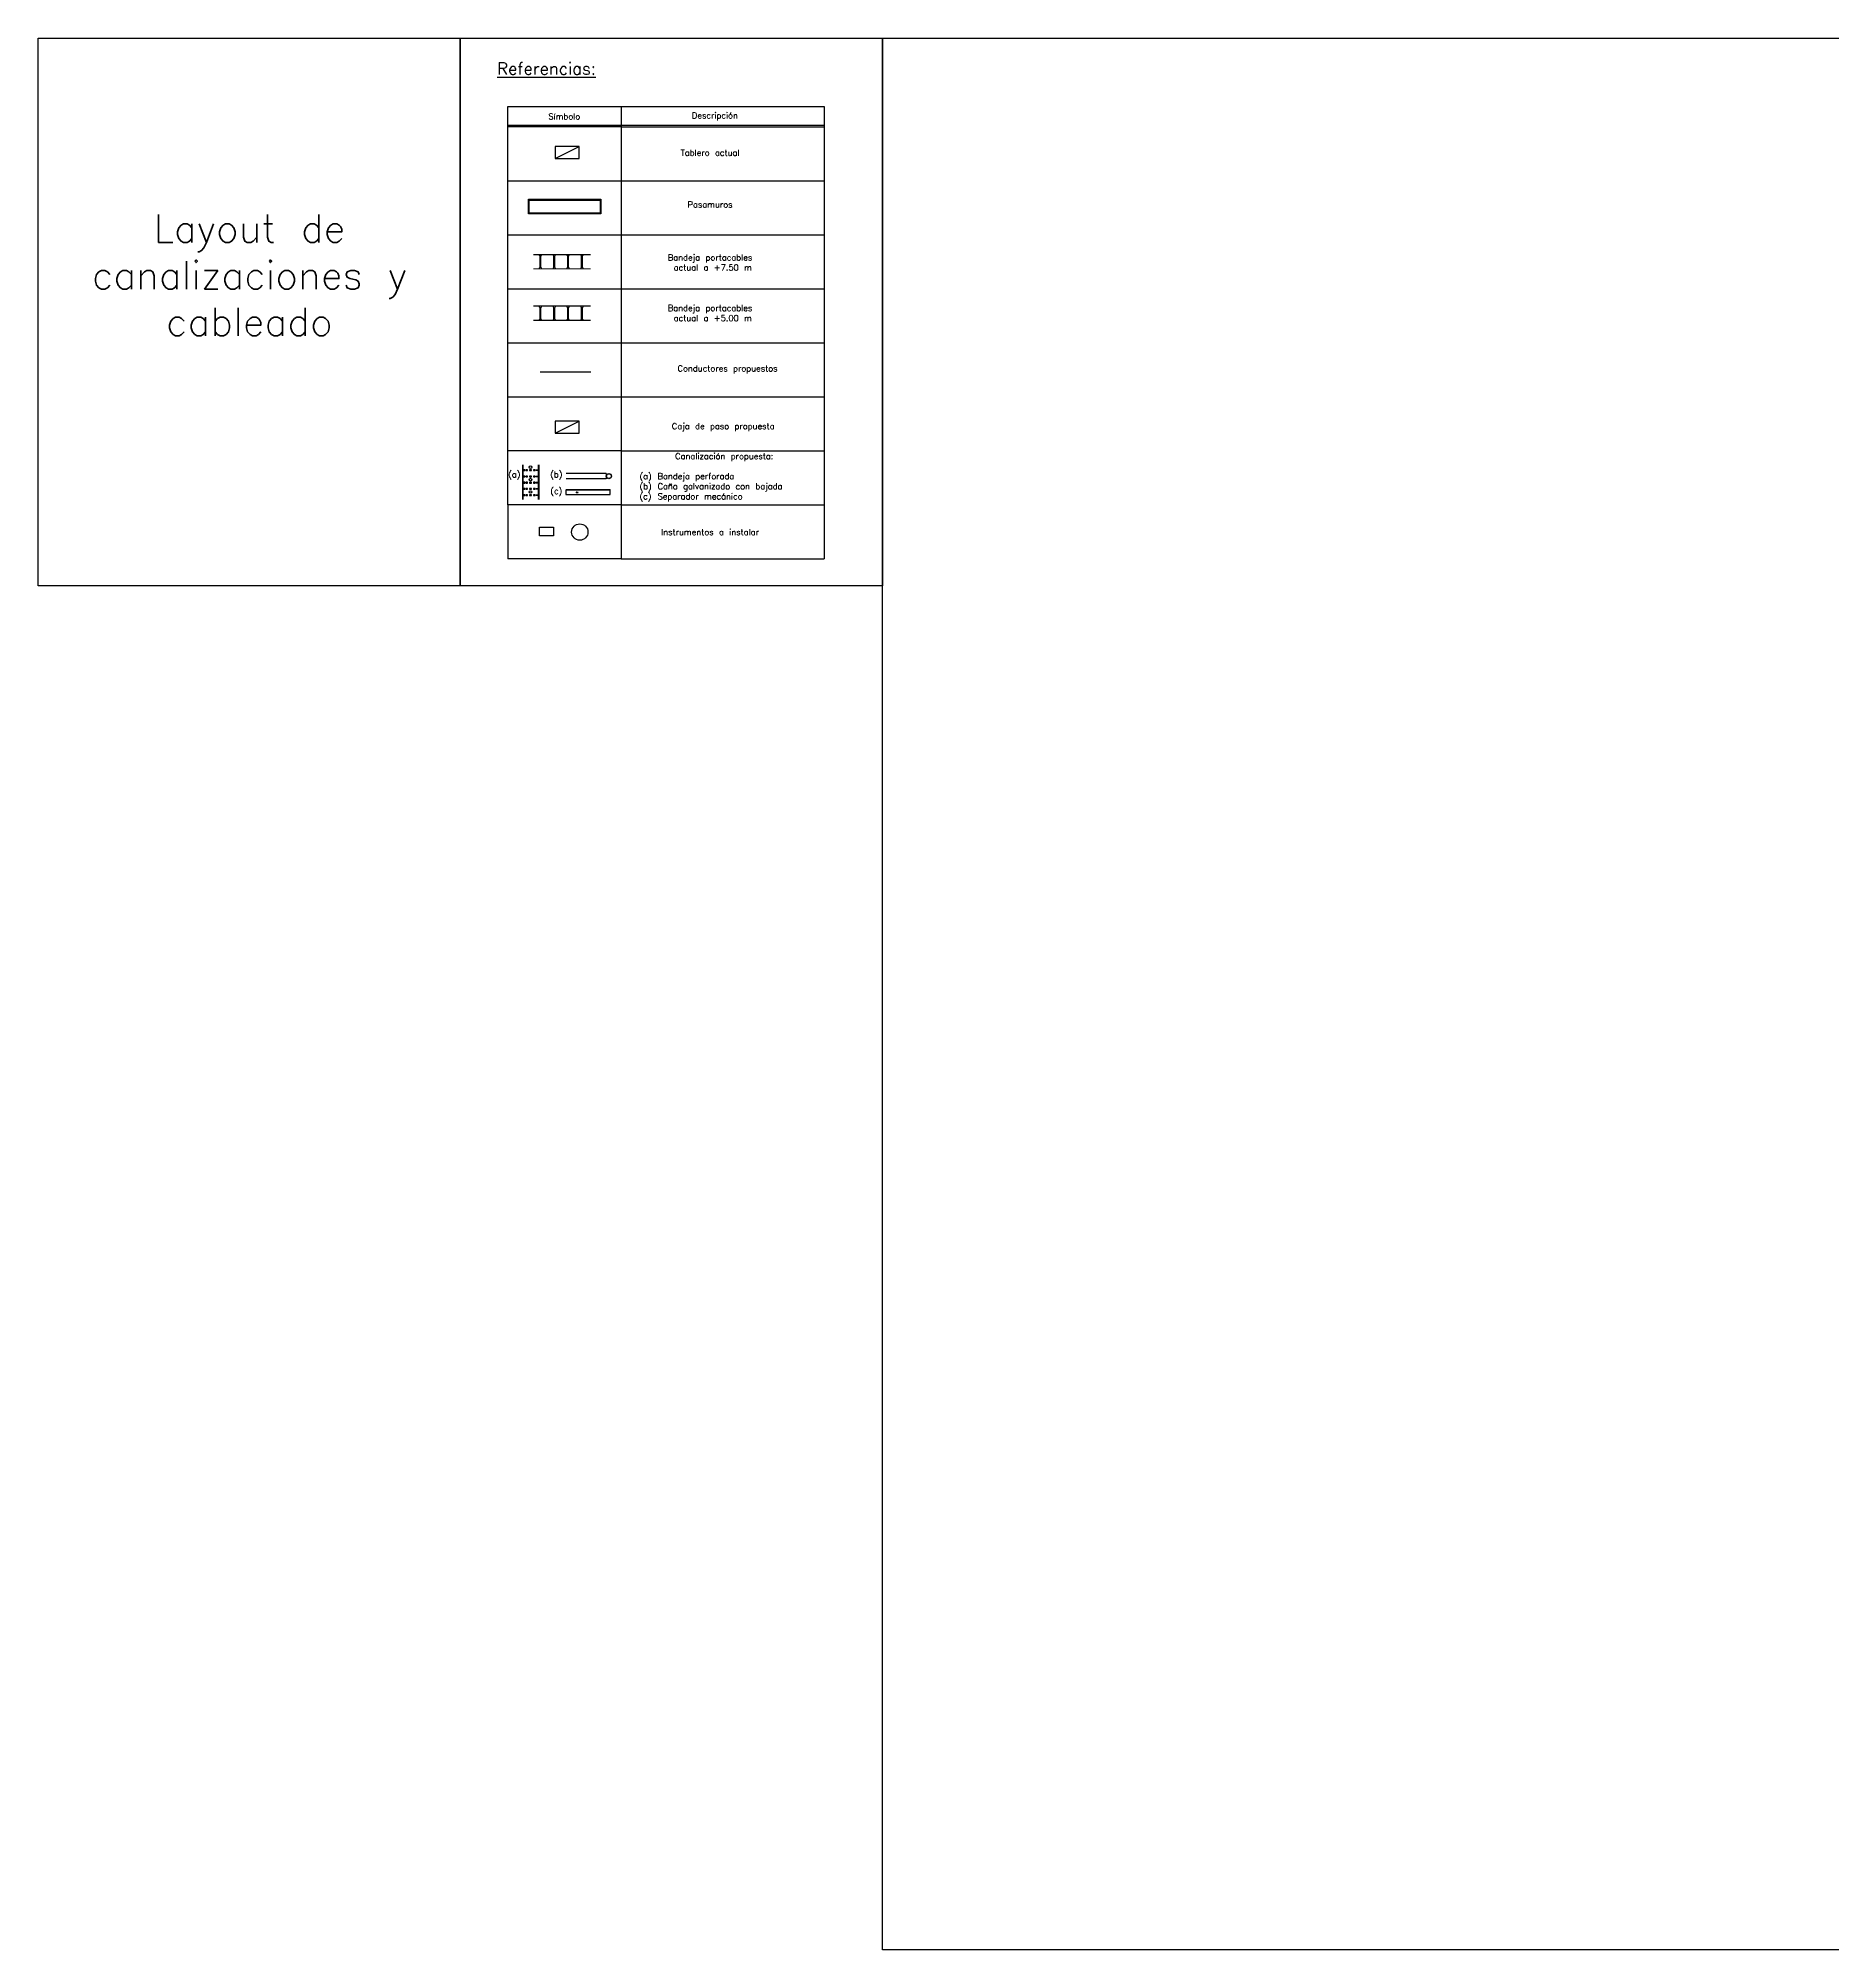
# Model space of a CAD drawing. Header units: inches. Extents: x 0 to 1653726, y 64327 to 706615.
# Drawn here: x 1652238 to 1652982, y 705823 to 706615 of the extents above; entities that cross this region are included whole.
import ezdxf

# ---------------------------------------------------------------- set-up
doc = ezdxf.new("R2010")
doc.units = ezdxf.units.IN
doc.header["$MEASUREMENT"] = 0
doc.linetypes.add('1 PULG', pattern=[10, 10, 0])
doc.layers.add('Bandeja + 5.00 m', color=100, linetype='Continuous', lineweight=0)
doc.layers.add('Bandeja +7.50 m', color=5, linetype='Continuous', lineweight=0)
for name, color, linetype in [('Canalización nueva', 6, 'Continuous'), ('Conductor nuevo', 1, '1 PULG'), ('Instrumento nuevo', 1, 'Continuous'), ('Pasamuros', 4, 'Continuous'), ('Tablero actual', 4, 'Continuous'), ('Tablero nuevo', 6, 'Continuous')]:
    doc.layers.add(name, color=color, linetype=linetype)
doc.styles.add('FB', font='txt.shx')

msp = doc.modelspace()

# ---------------------------------------------------------------- linework, layer by layer
for p, q in [((1652432.84, 706578.46), (1652432.84, 706586.96)), ((1652432.84, 706586.96), (1652564.04, 706586.96)), ((1652479.83, 706586.96), (1652479.83, 706444.19)), ((1652479.83, 706586.96), (1652479.83, 706556.08)), ((1652564.04, 706586.96), (1652564.04, 706421.81)), ((1652432.84, 706578.46), (1652432.84, 706579.21)), ((1652432.84, 706579.21), (1652564.04, 706579.21)), ((1652432.84, 706421.81), (1652432.84, 706578.46)), ((1652479.83, 706578.46), (1652432.84, 706578.46)), ((1652479.83, 706578.46), (1652479.83, 706556.08)), ((1652479.83, 706578.46), (1652564.04, 706578.46)), ((1652432.84, 706556.08), (1652564.04, 706556.08)), ((1652479.83, 706556.08), (1652479.83, 706533.7)), ((1652432.84, 706533.7), (1652564.04, 706533.7)), ((1652479.83, 706533.7), (1652479.83, 706511.32)), ((1652432.84, 706511.32), (1652564.04, 706511.32)), ((1652479.83, 706511.32), (1652479.83, 706488.95)), ((1652432.84, 706488.95), (1652564.04, 706488.95)), ((1652479.83, 706488.95), (1652479.83, 706466.57)), ((1652432.84, 706466.57), (1652564.04, 706466.57)), ((1652479.83, 706466.57), (1652479.83, 706444.19)), ((1652479.83, 706444.19), (1652432.84, 706444.19)), ((1652479.83, 706444.19), (1652564.04, 706444.19)), ((1652479.83, 706444.19), (1652479.83, 706421.81)), ((1652479.83, 706421.81), (1652432.84, 706421.81)), ((1652432.84, 706421.81), (1652432.84, 706399.43)), ((1652479.83, 706421.81), (1652564.04, 706421.81)), ((1652479.83, 706421.81), (1652479.83, 706399.43)), ((1652564.04, 706421.81), (1652564.04, 706399.43)), ((1652479.83, 706399.43), (1652432.84, 706399.43)), ((1652479.83, 706399.43), (1652564.04, 706399.43))]:
    msp.add_line(p, q)
for points in [[(1652238.2, 706615.22), (1652413.2, 706615.22), (1652413.2, 706388.22), (1652238.2, 706388.22)], [(1652413.2, 706615.22), (1652588.2, 706615.22), (1652588.2, 706388.22), (1652413.2, 706388.22)], [(1653366.66, 706615.22), (1653726.28, 706615.22), (1653726.28, 705872.71), (1653551.28, 705872.71), (1653551.28, 705822.71), (1652588.2, 705822.71), (1652588.2, 706615.22)]]:
    msp.add_lwpolyline(points, close=True)
at = {"layer": 'Bandeja + 5.00 m'}
for p, q in [((1652443.51, 706504.21), (1652461.45, 706504.21)), ((1652443.51, 706504.2), (1652461.45, 706504.2)), ((1652443.51, 706504.09), (1652461.45, 706504.09)), ((1652445.9, 706504.09), (1652445.9, 706503.97)), ((1652446.06, 706503.79), (1652445.93, 706503.94)), ((1652446.04, 706503.76), (1652445.93, 706503.88)), ((1652446.7, 706503.79), (1652446.83, 706503.94)), ((1652446.73, 706503.76), (1652446.83, 706503.88)), ((1652446.86, 706504.09), (1652446.86, 706503.97)), ((1652446.86, 706504.09), (1652451.65, 706504.09)), ((1652446.86, 706504.09), (1652451.65, 706504.09)), ((1652449.25, 706504.21), (1652467.19, 706504.21)), ((1652449.25, 706504.2), (1652467.19, 706504.2)), ((1652449.25, 706504.09), (1652467.19, 706504.09)), ((1652451.65, 706504.09), (1652451.65, 706503.97)), ((1652451.65, 706504.09), (1652451.65, 706503.97)), ((1652451.81, 706503.79), (1652451.68, 706503.94)), ((1652451.81, 706503.79), (1652451.68, 706503.94)), ((1652451.78, 706503.76), (1652451.68, 706503.88)), ((1652451.78, 706503.76), (1652451.68, 706503.88)), ((1652452.44, 706503.79), (1652452.57, 706503.94)), ((1652452.44, 706503.79), (1652452.57, 706503.94)), ((1652452.47, 706503.76), (1652452.57, 706503.88)), ((1652452.47, 706503.76), (1652452.57, 706503.88)), ((1652452.61, 706504.09), (1652452.61, 706503.97)), ((1652452.61, 706504.09), (1652452.61, 706503.97)), ((1652452.61, 706504.09), (1652457.4, 706504.09)), ((1652457.4, 706504.09), (1652457.4, 706503.97)), ((1652457.4, 706504.09), (1652457.4, 706503.97)), ((1652457.56, 706503.79), (1652457.43, 706503.94)), ((1652457.56, 706503.79), (1652457.43, 706503.94)), ((1652457.53, 706503.76), (1652457.43, 706503.88)), ((1652457.53, 706503.76), (1652457.43, 706503.88)), ((1652458.19, 706503.79), (1652458.32, 706503.94)), ((1652458.19, 706503.79), (1652458.32, 706503.94)), ((1652458.22, 706503.76), (1652458.32, 706503.88)), ((1652458.22, 706503.76), (1652458.32, 706503.88)), ((1652458.35, 706504.09), (1652458.35, 706503.97)), ((1652458.35, 706504.09), (1652458.35, 706503.97)), ((1652463.14, 706504.09), (1652463.14, 706503.97)), ((1652463.31, 706503.79), (1652463.18, 706503.94)), ((1652463.28, 706503.76), (1652463.18, 706503.88)), ((1652463.94, 706503.79), (1652464.07, 706503.94)), ((1652463.97, 706503.76), (1652464.07, 706503.88)), ((1652464.1, 706504.09), (1652464.1, 706503.97)), ((1652443.51, 706498.34), (1652461.45, 706498.34)), ((1652443.51, 706498.22), (1652461.45, 706498.22)), ((1652443.51, 706498.21), (1652461.45, 706498.21)), ((1652445.9, 706498.34), (1652445.9, 706498.45)), ((1652446.04, 706498.66), (1652445.93, 706498.55)), ((1652446.06, 706498.64), (1652445.93, 706498.49)), ((1652446.13, 706503.48), (1652446.13, 706498.95)), ((1652446.17, 706503.48), (1652446.17, 706498.95)), ((1652446.59, 706503.48), (1652446.59, 706498.95)), ((1652446.63, 706503.48), (1652446.63, 706498.95)), ((1652446.7, 706498.64), (1652446.83, 706498.49)), ((1652446.73, 706498.66), (1652446.83, 706498.55)), ((1652446.86, 706498.34), (1652446.86, 706498.45)), ((1652449.25, 706498.34), (1652467.19, 706498.34)), ((1652449.25, 706498.22), (1652467.19, 706498.22)), ((1652449.25, 706498.21), (1652467.19, 706498.21)), ((1652451.65, 706498.34), (1652451.65, 706498.45)), ((1652451.65, 706498.34), (1652451.65, 706498.45)), ((1652451.78, 706498.66), (1652451.68, 706498.55)), ((1652451.78, 706498.66), (1652451.68, 706498.55)), ((1652451.81, 706498.64), (1652451.68, 706498.49)), ((1652451.81, 706498.64), (1652451.68, 706498.49)), ((1652451.88, 706503.48), (1652451.88, 706498.95)), ((1652451.88, 706503.48), (1652451.88, 706498.95)), ((1652451.92, 706503.48), (1652451.92, 706498.95)), ((1652451.92, 706503.48), (1652451.92, 706498.95)), ((1652452.34, 706503.48), (1652452.34, 706498.95)), ((1652452.34, 706503.48), (1652452.34, 706498.95)), ((1652452.38, 706503.48), (1652452.38, 706498.95)), ((1652452.38, 706503.48), (1652452.38, 706498.95)), ((1652452.44, 706498.64), (1652452.57, 706498.49)), ((1652452.44, 706498.64), (1652452.57, 706498.49)), ((1652452.47, 706498.66), (1652452.57, 706498.55)), ((1652452.47, 706498.66), (1652452.57, 706498.55)), ((1652452.61, 706498.34), (1652452.61, 706498.45)), ((1652452.61, 706498.34), (1652452.61, 706498.45)), ((1652457.4, 706498.34), (1652457.4, 706498.45)), ((1652457.4, 706498.34), (1652457.4, 706498.45)), ((1652457.53, 706498.66), (1652457.43, 706498.55)), ((1652457.53, 706498.66), (1652457.43, 706498.55)), ((1652457.56, 706498.64), (1652457.43, 706498.49)), ((1652457.56, 706498.64), (1652457.43, 706498.49)), ((1652457.63, 706503.48), (1652457.63, 706498.95)), ((1652457.63, 706503.48), (1652457.63, 706498.95)), ((1652457.66, 706503.48), (1652457.66, 706498.95)), ((1652457.66, 706503.48), (1652457.66, 706498.95)), ((1652458.09, 706503.48), (1652458.09, 706498.95)), ((1652458.09, 706503.48), (1652458.09, 706498.95)), ((1652458.12, 706503.48), (1652458.12, 706498.95)), ((1652458.12, 706503.48), (1652458.12, 706498.95)), ((1652458.19, 706498.64), (1652458.32, 706498.49)), ((1652458.19, 706498.64), (1652458.32, 706498.49)), ((1652458.22, 706498.66), (1652458.32, 706498.55)), ((1652458.22, 706498.66), (1652458.32, 706498.55)), ((1652458.35, 706498.34), (1652458.35, 706498.45)), ((1652458.35, 706498.34), (1652458.35, 706498.45)), ((1652463.14, 706498.34), (1652463.14, 706498.45)), ((1652463.28, 706498.66), (1652463.18, 706498.55)), ((1652463.31, 706498.64), (1652463.18, 706498.49)), ((1652463.37, 706503.48), (1652463.37, 706498.95)), ((1652463.41, 706503.48), (1652463.41, 706498.95)), ((1652463.83, 706503.48), (1652463.83, 706498.95)), ((1652463.87, 706503.48), (1652463.87, 706498.95)), ((1652463.94, 706498.64), (1652464.07, 706498.49)), ((1652463.97, 706498.66), (1652464.07, 706498.55)), ((1652464.1, 706498.34), (1652464.1, 706498.45))]:
    msp.add_line(p, q, dxfattribs=at)
for centre, radius, start, end in [((1652446.1, 706504.05), 0.201, 190.65081, 214.72439), ((1652446.13, 706504), 0.229, 185.06805, 211.45573), ((1652445.63, 706503.47), 0.507, 1.03697, 35.83292), ((1652445.63, 706503.47), 0.545, 1.03808, 35.83302), ((1652447.14, 706503.47), 0.545, 144.16698, 178.96192), ((1652447.14, 706503.47), 0.507, 144.16708, 178.96303), ((1652446.66, 706504.05), 0.201, 325.27561, 349.34919), ((1652446.63, 706504), 0.229, 328.54427, 354.93195), ((1652451.85, 706504.05), 0.201, 190.65081, 214.72439), ((1652451.85, 706504.05), 0.201, 190.65081, 214.72439), ((1652451.88, 706504), 0.229, 185.06805, 211.45573), ((1652451.88, 706504), 0.229, 185.06805, 211.45573), ((1652451.37, 706503.47), 0.507, 1.03697, 35.83292), ((1652451.37, 706503.47), 0.507, 1.03697, 35.83292), ((1652451.37, 706503.47), 0.545, 1.03808, 35.83302), ((1652451.37, 706503.47), 0.545, 1.03808, 35.83302), ((1652452.88, 706503.47), 0.545, 144.16698, 178.96192), ((1652452.88, 706503.47), 0.545, 144.16698, 178.96192), ((1652452.88, 706503.47), 0.507, 144.16708, 178.96303), ((1652452.88, 706503.47), 0.507, 144.16708, 178.96303), ((1652452.41, 706504.05), 0.201, 325.27561, 349.34919), ((1652452.41, 706504.05), 0.201, 325.27561, 349.34919), ((1652452.38, 706504), 0.229, 328.54427, 354.93195), ((1652452.38, 706504), 0.229, 328.54427, 354.93195), ((1652457.59, 706504.05), 0.201, 190.65081, 214.72439), ((1652457.59, 706504.05), 0.201, 190.65081, 214.72439), ((1652457.62, 706504), 0.229, 185.06805, 211.45573), ((1652457.62, 706504), 0.229, 185.06805, 211.45573), ((1652457.12, 706503.47), 0.507, 1.03697, 35.83292), ((1652457.12, 706503.47), 0.507, 1.03697, 35.83292), ((1652457.12, 706503.47), 0.545, 1.03808, 35.83302), ((1652457.12, 706503.47), 0.545, 1.03808, 35.83302), ((1652458.63, 706503.47), 0.545, 144.16698, 178.96192), ((1652458.63, 706503.47), 0.545, 144.16698, 178.96192), ((1652458.63, 706503.47), 0.507, 144.16708, 178.96303), ((1652458.63, 706503.47), 0.507, 144.16708, 178.96303), ((1652458.16, 706504.05), 0.201, 325.27561, 349.34919), ((1652458.16, 706504.05), 0.201, 325.27561, 349.34919), ((1652458.13, 706504), 0.229, 328.54427, 354.93195), ((1652458.13, 706504), 0.229, 328.54427, 354.93195), ((1652463.34, 706504.05), 0.201, 190.65081, 214.72439), ((1652463.37, 706504), 0.229, 185.06805, 211.45573), ((1652462.87, 706503.47), 0.507, 1.03697, 35.83292), ((1652462.87, 706503.47), 0.545, 1.03808, 35.83302), ((1652464.38, 706503.47), 0.545, 144.16698, 178.96192), ((1652464.38, 706503.47), 0.507, 144.16708, 178.96303), ((1652463.9, 706504.05), 0.201, 325.27561, 349.34919), ((1652463.87, 706504), 0.229, 328.54427, 354.93195), ((1652446.13, 706498.43), 0.229, 148.54427, 174.93195), ((1652446.1, 706498.37), 0.201, 145.27561, 169.34919), ((1652445.63, 706498.96), 0.507, 324.16708, 358.96303), ((1652445.63, 706498.96), 0.545, 324.16708, 358.96303), ((1652447.14, 706498.96), 0.545, 181.03697, 215.83292), ((1652447.14, 706498.96), 0.507, 181.03697, 215.83292), ((1652446.63, 706498.43), 0.229, 5.06805, 31.45573), ((1652446.66, 706498.37), 0.201, 10.65081, 34.72439), ((1652451.88, 706498.43), 0.229, 148.54427, 174.93195), ((1652451.88, 706498.43), 0.229, 148.54427, 174.93195), ((1652451.85, 706498.37), 0.201, 145.27561, 169.34919), ((1652451.85, 706498.37), 0.201, 145.27561, 169.34919), ((1652451.37, 706498.96), 0.507, 324.16708, 358.96303), ((1652451.37, 706498.96), 0.507, 324.16708, 358.96303), ((1652451.37, 706498.96), 0.545, 324.16708, 358.96303), ((1652451.37, 706498.96), 0.545, 324.16708, 358.96303), ((1652452.88, 706498.96), 0.545, 181.03697, 215.83292), ((1652452.88, 706498.96), 0.545, 181.03697, 215.83292), ((1652452.88, 706498.96), 0.507, 181.03697, 215.83292), ((1652452.88, 706498.96), 0.507, 181.03697, 215.83292), ((1652452.38, 706498.43), 0.229, 5.06805, 31.45573), ((1652452.38, 706498.43), 0.229, 5.06805, 31.45573), ((1652452.41, 706498.37), 0.201, 10.65081, 34.72439), ((1652452.41, 706498.37), 0.201, 10.65081, 34.72439), ((1652457.62, 706498.43), 0.229, 148.54427, 174.93195), ((1652457.62, 706498.43), 0.229, 148.54427, 174.93195), ((1652457.59, 706498.37), 0.201, 145.27561, 169.34919), ((1652457.59, 706498.37), 0.201, 145.27561, 169.34919), ((1652457.12, 706498.96), 0.507, 324.16708, 358.96303), ((1652457.12, 706498.96), 0.507, 324.16708, 358.96303), ((1652457.12, 706498.96), 0.545, 324.16708, 358.96303), ((1652457.12, 706498.96), 0.545, 324.16708, 358.96303), ((1652458.63, 706498.96), 0.545, 181.03697, 215.83292), ((1652458.63, 706498.96), 0.545, 181.03697, 215.83292), ((1652458.63, 706498.96), 0.507, 181.03697, 215.83292), ((1652458.63, 706498.96), 0.507, 181.03697, 215.83292), ((1652458.13, 706498.43), 0.229, 5.06805, 31.45573), ((1652458.13, 706498.43), 0.229, 5.06805, 31.45573), ((1652458.16, 706498.37), 0.201, 10.65081, 34.72439), ((1652458.16, 706498.37), 0.201, 10.65081, 34.72439), ((1652463.37, 706498.43), 0.229, 148.54427, 174.93195), ((1652463.34, 706498.37), 0.201, 145.27561, 169.34919), ((1652462.87, 706498.96), 0.507, 324.16708, 358.96303), ((1652462.87, 706498.96), 0.545, 324.16708, 358.96303), ((1652464.38, 706498.96), 0.545, 181.03697, 215.83292), ((1652464.38, 706498.96), 0.507, 181.03697, 215.83292), ((1652463.87, 706498.43), 0.229, 5.06805, 31.45573), ((1652463.9, 706498.37), 0.201, 10.65081, 34.72439)]:
    msp.add_arc(centre, radius, start, end, dxfattribs=at)
at = {"layer": 'Bandeja +7.50 m'}
for p, q in [((1652443.51, 706525.55), (1652461.45, 706525.55)), ((1652443.51, 706525.54), (1652461.45, 706525.54)), ((1652443.51, 706525.42), (1652461.45, 706525.42)), ((1652443.51, 706519.68), (1652461.45, 706519.68)), ((1652443.51, 706519.56), (1652461.45, 706519.56)), ((1652443.51, 706519.55), (1652461.45, 706519.55)), ((1652445.9, 706525.42), (1652445.9, 706525.31)), ((1652445.9, 706519.68), (1652445.9, 706519.79)), ((1652446.06, 706525.13), (1652445.93, 706525.27)), ((1652446.04, 706525.1), (1652445.93, 706525.22)), ((1652446.04, 706520), (1652445.93, 706519.88)), ((1652446.06, 706519.97), (1652445.93, 706519.83)), ((1652446.13, 706524.81), (1652446.13, 706520.29)), ((1652446.17, 706524.81), (1652446.17, 706520.29)), ((1652446.59, 706524.81), (1652446.59, 706520.29)), ((1652446.63, 706524.81), (1652446.63, 706520.29)), ((1652446.7, 706525.13), (1652446.83, 706525.27)), ((1652446.7, 706519.97), (1652446.83, 706519.83)), ((1652446.73, 706525.1), (1652446.83, 706525.22)), ((1652446.73, 706520), (1652446.83, 706519.88)), ((1652446.86, 706525.42), (1652446.86, 706525.31)), ((1652446.86, 706525.42), (1652451.65, 706525.42)), ((1652446.86, 706525.42), (1652451.65, 706525.42)), ((1652446.86, 706519.68), (1652446.86, 706519.79)), ((1652449.25, 706525.55), (1652467.19, 706525.55)), ((1652449.25, 706525.54), (1652467.19, 706525.54)), ((1652449.25, 706525.42), (1652467.19, 706525.42)), ((1652449.25, 706519.68), (1652467.19, 706519.68)), ((1652449.25, 706519.56), (1652467.19, 706519.56)), ((1652449.25, 706519.55), (1652467.19, 706519.55)), ((1652451.65, 706525.42), (1652451.65, 706525.31)), ((1652451.65, 706525.42), (1652451.65, 706525.31)), ((1652451.65, 706519.68), (1652451.65, 706519.79)), ((1652451.65, 706519.68), (1652451.65, 706519.79)), ((1652451.81, 706525.13), (1652451.68, 706525.27)), ((1652451.81, 706525.13), (1652451.68, 706525.27)), ((1652451.78, 706525.1), (1652451.68, 706525.22)), ((1652451.78, 706525.1), (1652451.68, 706525.22)), ((1652451.78, 706520), (1652451.68, 706519.88)), ((1652451.78, 706520), (1652451.68, 706519.88)), ((1652451.81, 706519.97), (1652451.68, 706519.83)), ((1652451.81, 706519.97), (1652451.68, 706519.83)), ((1652451.88, 706524.81), (1652451.88, 706520.29)), ((1652451.88, 706524.81), (1652451.88, 706520.29)), ((1652451.92, 706524.81), (1652451.92, 706520.29)), ((1652451.92, 706524.81), (1652451.92, 706520.29)), ((1652452.34, 706524.81), (1652452.34, 706520.29)), ((1652452.34, 706524.81), (1652452.34, 706520.29)), ((1652452.38, 706524.81), (1652452.38, 706520.29)), ((1652452.38, 706524.81), (1652452.38, 706520.29)), ((1652452.44, 706525.13), (1652452.57, 706525.27)), ((1652452.44, 706525.13), (1652452.57, 706525.27)), ((1652452.44, 706519.97), (1652452.57, 706519.83)), ((1652452.44, 706519.97), (1652452.57, 706519.83)), ((1652452.47, 706525.1), (1652452.57, 706525.22)), ((1652452.47, 706525.1), (1652452.57, 706525.22)), ((1652452.47, 706520), (1652452.57, 706519.88)), ((1652452.47, 706520), (1652452.57, 706519.88)), ((1652452.61, 706525.42), (1652452.61, 706525.31)), ((1652452.61, 706525.42), (1652452.61, 706525.31)), ((1652452.61, 706525.42), (1652457.4, 706525.42)), ((1652452.61, 706519.68), (1652452.61, 706519.79)), ((1652452.61, 706519.68), (1652452.61, 706519.79)), ((1652457.4, 706525.42), (1652457.4, 706525.31)), ((1652457.4, 706525.42), (1652457.4, 706525.31)), ((1652457.4, 706519.68), (1652457.4, 706519.79)), ((1652457.4, 706519.68), (1652457.4, 706519.79)), ((1652457.56, 706525.13), (1652457.43, 706525.27)), ((1652457.56, 706525.13), (1652457.43, 706525.27)), ((1652457.53, 706525.1), (1652457.43, 706525.22)), ((1652457.53, 706525.1), (1652457.43, 706525.22)), ((1652457.53, 706520), (1652457.43, 706519.88)), ((1652457.53, 706520), (1652457.43, 706519.88)), ((1652457.56, 706519.97), (1652457.43, 706519.83)), ((1652457.56, 706519.97), (1652457.43, 706519.83)), ((1652457.63, 706524.81), (1652457.63, 706520.29)), ((1652457.63, 706524.81), (1652457.63, 706520.29)), ((1652457.66, 706524.81), (1652457.66, 706520.29)), ((1652457.66, 706524.81), (1652457.66, 706520.29)), ((1652458.09, 706524.81), (1652458.09, 706520.29)), ((1652458.09, 706524.81), (1652458.09, 706520.29)), ((1652458.12, 706524.81), (1652458.12, 706520.29)), ((1652458.12, 706524.81), (1652458.12, 706520.29)), ((1652458.19, 706525.13), (1652458.32, 706525.27)), ((1652458.19, 706525.13), (1652458.32, 706525.27)), ((1652458.19, 706519.97), (1652458.32, 706519.83)), ((1652458.19, 706519.97), (1652458.32, 706519.83)), ((1652458.22, 706525.1), (1652458.32, 706525.22)), ((1652458.22, 706525.1), (1652458.32, 706525.22)), ((1652458.22, 706520), (1652458.32, 706519.88)), ((1652458.22, 706520), (1652458.32, 706519.88)), ((1652458.35, 706525.42), (1652458.35, 706525.31)), ((1652458.35, 706525.42), (1652458.35, 706525.31)), ((1652458.35, 706519.68), (1652458.35, 706519.79)), ((1652458.35, 706519.68), (1652458.35, 706519.79)), ((1652463.14, 706525.42), (1652463.14, 706525.31)), ((1652463.14, 706519.68), (1652463.14, 706519.79)), ((1652463.31, 706525.13), (1652463.18, 706525.27)), ((1652463.28, 706525.1), (1652463.18, 706525.22)), ((1652463.28, 706520), (1652463.18, 706519.88)), ((1652463.31, 706519.97), (1652463.18, 706519.83)), ((1652463.37, 706524.81), (1652463.37, 706520.29)), ((1652463.41, 706524.81), (1652463.41, 706520.29)), ((1652463.83, 706524.81), (1652463.83, 706520.29)), ((1652463.87, 706524.81), (1652463.87, 706520.29)), ((1652463.94, 706525.13), (1652464.07, 706525.27)), ((1652463.94, 706519.97), (1652464.07, 706519.83)), ((1652463.97, 706525.1), (1652464.07, 706525.22)), ((1652463.97, 706520), (1652464.07, 706519.88)), ((1652464.1, 706525.42), (1652464.1, 706525.31)), ((1652464.1, 706519.68), (1652464.1, 706519.79))]:
    msp.add_line(p, q, dxfattribs=at)
for centre, radius, start, end in [((1652446.1, 706525.39), 0.201, 190.65081, 214.72439), ((1652446.13, 706525.34), 0.229, 185.06805, 211.45573), ((1652446.13, 706519.76), 0.229, 148.54427, 174.93195), ((1652446.1, 706519.71), 0.201, 145.27561, 169.34919), ((1652445.63, 706524.8), 0.507, 1.03697, 35.83292), ((1652445.63, 706520.29), 0.507, 324.16708, 358.96303), ((1652445.63, 706524.8), 0.545, 1.03808, 35.83302), ((1652445.63, 706520.29), 0.545, 324.16708, 358.96303), ((1652447.14, 706524.8), 0.545, 144.16698, 178.96192), ((1652447.14, 706520.29), 0.545, 181.03697, 215.83292), ((1652447.14, 706524.8), 0.507, 144.16708, 178.96303), ((1652447.14, 706520.29), 0.507, 181.03697, 215.83292), ((1652446.66, 706525.39), 0.201, 325.27561, 349.34919), ((1652446.63, 706525.34), 0.229, 328.54427, 354.93195), ((1652446.63, 706519.76), 0.229, 5.06805, 31.45573), ((1652446.66, 706519.71), 0.201, 10.65081, 34.72439), ((1652451.85, 706525.39), 0.201, 190.65081, 214.72439), ((1652451.85, 706525.39), 0.201, 190.65081, 214.72439), ((1652451.88, 706525.34), 0.229, 185.06805, 211.45573), ((1652451.88, 706525.34), 0.229, 185.06805, 211.45573), ((1652451.88, 706519.76), 0.229, 148.54427, 174.93195), ((1652451.88, 706519.76), 0.229, 148.54427, 174.93195), ((1652451.85, 706519.71), 0.201, 145.27561, 169.34919), ((1652451.85, 706519.71), 0.201, 145.27561, 169.34919), ((1652451.37, 706524.8), 0.507, 1.03697, 35.83292), ((1652451.37, 706524.8), 0.507, 1.03697, 35.83292), ((1652451.37, 706520.29), 0.507, 324.16708, 358.96303), ((1652451.37, 706520.29), 0.507, 324.16708, 358.96303), ((1652451.37, 706524.8), 0.545, 1.03808, 35.83302), ((1652451.37, 706524.8), 0.545, 1.03808, 35.83302), ((1652451.37, 706520.29), 0.545, 324.16708, 358.96303), ((1652451.37, 706520.29), 0.545, 324.16708, 358.96303), ((1652452.88, 706524.8), 0.545, 144.16698, 178.96192), ((1652452.88, 706524.8), 0.545, 144.16698, 178.96192), ((1652452.88, 706520.29), 0.545, 181.03697, 215.83292), ((1652452.88, 706520.29), 0.545, 181.03697, 215.83292), ((1652452.88, 706524.8), 0.507, 144.16708, 178.96303), ((1652452.88, 706524.8), 0.507, 144.16708, 178.96303), ((1652452.88, 706520.29), 0.507, 181.03697, 215.83292), ((1652452.88, 706520.29), 0.507, 181.03697, 215.83292), ((1652452.41, 706525.39), 0.201, 325.27561, 349.34919), ((1652452.41, 706525.39), 0.201, 325.27561, 349.34919), ((1652452.38, 706525.34), 0.229, 328.54427, 354.93195), ((1652452.38, 706525.34), 0.229, 328.54427, 354.93195), ((1652452.38, 706519.76), 0.229, 5.06805, 31.45573), ((1652452.38, 706519.76), 0.229, 5.06805, 31.45573), ((1652452.41, 706519.71), 0.201, 10.65081, 34.72439), ((1652452.41, 706519.71), 0.201, 10.65081, 34.72439), ((1652457.59, 706525.39), 0.201, 190.65081, 214.72439), ((1652457.59, 706525.39), 0.201, 190.65081, 214.72439), ((1652457.62, 706525.34), 0.229, 185.06805, 211.45573), ((1652457.62, 706525.34), 0.229, 185.06805, 211.45573), ((1652457.62, 706519.76), 0.229, 148.54427, 174.93195), ((1652457.62, 706519.76), 0.229, 148.54427, 174.93195), ((1652457.59, 706519.71), 0.201, 145.27561, 169.34919), ((1652457.59, 706519.71), 0.201, 145.27561, 169.34919), ((1652457.12, 706524.8), 0.507, 1.03697, 35.83292), ((1652457.12, 706524.8), 0.507, 1.03697, 35.83292), ((1652457.12, 706520.29), 0.507, 324.16708, 358.96303), ((1652457.12, 706520.29), 0.507, 324.16708, 358.96303), ((1652457.12, 706524.8), 0.545, 1.03808, 35.83302), ((1652457.12, 706524.8), 0.545, 1.03808, 35.83302), ((1652457.12, 706520.29), 0.545, 324.16708, 358.96303), ((1652457.12, 706520.29), 0.545, 324.16708, 358.96303), ((1652458.63, 706524.8), 0.545, 144.16698, 178.96192), ((1652458.63, 706524.8), 0.545, 144.16698, 178.96192), ((1652458.63, 706520.29), 0.545, 181.03697, 215.83292), ((1652458.63, 706520.29), 0.545, 181.03697, 215.83292), ((1652458.63, 706524.8), 0.507, 144.16708, 178.96303), ((1652458.63, 706524.8), 0.507, 144.16708, 178.96303), ((1652458.63, 706520.29), 0.507, 181.03697, 215.83292), ((1652458.63, 706520.29), 0.507, 181.03697, 215.83292), ((1652458.16, 706525.39), 0.201, 325.27561, 349.34919), ((1652458.16, 706525.39), 0.201, 325.27561, 349.34919), ((1652458.13, 706525.34), 0.229, 328.54427, 354.93195), ((1652458.13, 706525.34), 0.229, 328.54427, 354.93195), ((1652458.13, 706519.76), 0.229, 5.06805, 31.45573), ((1652458.13, 706519.76), 0.229, 5.06805, 31.45573), ((1652458.16, 706519.71), 0.201, 10.65081, 34.72439), ((1652458.16, 706519.71), 0.201, 10.65081, 34.72439), ((1652463.34, 706525.39), 0.201, 190.65081, 214.72439), ((1652463.37, 706525.34), 0.229, 185.06805, 211.45573), ((1652463.37, 706519.76), 0.229, 148.54427, 174.93195), ((1652463.34, 706519.71), 0.201, 145.27561, 169.34919), ((1652462.87, 706524.8), 0.507, 1.03697, 35.83292), ((1652462.87, 706520.29), 0.507, 324.16708, 358.96303), ((1652462.87, 706524.8), 0.545, 1.03808, 35.83302), ((1652462.87, 706520.29), 0.545, 324.16708, 358.96303), ((1652464.38, 706524.8), 0.545, 144.16698, 178.96192), ((1652464.38, 706520.29), 0.545, 181.03697, 215.83292), ((1652464.38, 706524.8), 0.507, 144.16708, 178.96303), ((1652464.38, 706520.29), 0.507, 181.03697, 215.83292), ((1652463.9, 706525.39), 0.201, 325.27561, 349.34919), ((1652463.87, 706525.34), 0.229, 328.54427, 354.93195), ((1652463.87, 706519.76), 0.229, 5.06805, 31.45573), ((1652463.9, 706519.71), 0.201, 10.65081, 34.72439)]:
    msp.add_arc(centre, radius, start, end, dxfattribs=at)
at = {"layer": 'Canalización nueva'}
for p, q in [((1652438.97, 706438.35), (1652438.97, 706423.98)), ((1652439.18, 706438.36), (1652439.18, 706423.99)), ((1652445.52, 706438.36), (1652445.52, 706423.99)), ((1652445.74, 706438.36), (1652445.74, 706423.99)), ((1652473.72, 706434.75), (1652457.14, 706434.73)), ((1652473.72, 706432.61), (1652457.14, 706432.59)), ((1652473.72, 706434.75), (1652473.72, 706432.61)), ((1652456.98, 706428.13), (1652475.39, 706428.13)), ((1652475.39, 706427.87), (1652456.98, 706427.87)), ((1652456.98, 706427.87), (1652456.98, 706426.02)), ((1652456.98, 706426.02), (1652475.39, 706426.02)), ((1652461.31, 706427.09), (1652461.6, 706427.09)), ((1652461.89, 706426.8), (1652461.31, 706426.8)), ((1652461.6, 706427.09), (1652461.89, 706427.09)), ((1652475.39, 706426.02), (1652475.39, 706428.13))]:
    msp.add_line(p, q, dxfattribs=at)
for points in [[(1652439.26, 706436.26), (1652439.26, 706435.95), (1652439.98, 706435.95), (1652439.98, 706436.26)], [(1652439.26, 706433.69), (1652439.26, 706433.38), (1652439.98, 706433.38), (1652439.98, 706433.69)], [(1652440.38, 706436.26), (1652440.38, 706435.95), (1652441.09, 706435.95), (1652441.09, 706436.26)], [(1652440.38, 706433.69), (1652440.38, 706433.38), (1652441.09, 706433.38), (1652441.09, 706433.69)], [(1652441.94, 706436.26), (1652441.94, 706435.95), (1652442.65, 706435.95), (1652442.65, 706436.26)], [(1652441.94, 706433.69), (1652441.94, 706433.38), (1652442.65, 706433.38), (1652442.65, 706433.69)], [(1652443.5, 706436.26), (1652443.5, 706435.95), (1652444.21, 706435.95), (1652444.21, 706436.26)], [(1652443.5, 706433.69), (1652443.5, 706433.38), (1652444.21, 706433.38), (1652444.21, 706433.69)], [(1652444.67, 706436.26), (1652445.39, 706436.26), (1652445.39, 706435.95), (1652444.67, 706435.95)], [(1652444.67, 706433.69), (1652445.39, 706433.69), (1652445.39, 706433.38), (1652444.67, 706433.38)], [(1652439.26, 706431.12), (1652439.26, 706430.8), (1652439.98, 706430.8), (1652439.98, 706431.12)], [(1652439.26, 706428.54), (1652439.26, 706428.23), (1652439.98, 706428.23), (1652439.98, 706428.54)], [(1652439.26, 706425.97), (1652439.26, 706425.66), (1652439.98, 706425.66), (1652439.98, 706425.97)], [(1652440.38, 706431.12), (1652440.38, 706430.8), (1652441.09, 706430.8), (1652441.09, 706431.12)], [(1652440.38, 706428.54), (1652440.38, 706428.23), (1652441.09, 706428.23), (1652441.09, 706428.54)], [(1652440.38, 706425.97), (1652440.38, 706425.66), (1652441.09, 706425.66), (1652441.09, 706425.97)], [(1652441.94, 706431.12), (1652441.94, 706430.8), (1652442.65, 706430.8), (1652442.65, 706431.12)], [(1652441.94, 706428.54), (1652441.94, 706428.23), (1652442.65, 706428.23), (1652442.65, 706428.54)], [(1652441.94, 706425.97), (1652441.94, 706425.66), (1652442.65, 706425.66), (1652442.65, 706425.97)], [(1652443.5, 706431.12), (1652443.5, 706430.8), (1652444.21, 706430.8), (1652444.21, 706431.12)], [(1652443.5, 706428.54), (1652443.5, 706428.23), (1652444.21, 706428.23), (1652444.21, 706428.54)], [(1652443.5, 706425.97), (1652443.5, 706425.66), (1652444.21, 706425.66), (1652444.21, 706425.97)], [(1652444.67, 706431.12), (1652445.39, 706431.12), (1652445.39, 706430.8), (1652444.67, 706430.8)], [(1652444.67, 706428.54), (1652445.39, 706428.54), (1652445.39, 706428.23), (1652444.67, 706428.23)], [(1652444.67, 706425.97), (1652445.39, 706425.97), (1652445.39, 706425.66), (1652444.67, 706425.66)]]:
    msp.add_lwpolyline(points, close=True, dxfattribs=at)
for centre, radius in [((1652442.29, 706437.39), 0.513), ((1652442.29, 706432.25), 0.513), ((1652474.79, 706433.68), 1.07), ((1652474.79, 706433.68), 0.966), ((1652442.29, 706427.11), 0.513)]:
    msp.add_circle(centre, radius, dxfattribs=at)
for centre, start, end in [((1652461.31, 706426.94), 90, 270), ((1652461.89, 706426.94), 270, 90)]:
    msp.add_arc(centre, 0.144, start, end, dxfattribs=at)
at = {"layer": 'Conductor nuevo'}
msp.add_line((1652446.34, 706476.94), (1652467.35, 706476.94), dxfattribs=at)
at = {"layer": 'Instrumento nuevo'}
msp.add_lwpolyline([(1652446.03, 706408.88), (1652446.03, 706412.45), (1652451.82, 706412.45), (1652451.82, 706408.88)], close=True, dxfattribs=at)
msp.add_circle((1652462.74, 706410.48), 3.39, dxfattribs=at)
at = {"layer": 'Pasamuros'}
for p, q in [((1652441.44, 706548.45), (1652471.44, 706548.45)), ((1652441.44, 706542.45), (1652441.44, 706548.45)), ((1652441.74, 706542.75), (1652441.74, 706548.15)), ((1652441.74, 706548.15), (1652471.14, 706548.15)), ((1652471.14, 706548.15), (1652471.14, 706542.75)), ((1652471.44, 706548.45), (1652471.44, 706542.45)), ((1652471.44, 706542.45), (1652441.44, 706542.45)), ((1652471.14, 706542.75), (1652441.74, 706542.75))]:
    msp.add_line(p, q, dxfattribs=at)
at = {"layer": 'Tablero actual'}
for p, q in [((1652452.47, 706570.32), (1652452.47, 706565.32)), ((1652462.47, 706570.32), (1652452.47, 706570.32)), ((1652452.47, 706565.32), (1652462.47, 706570.32)), ((1652462.47, 706565.32), (1652462.47, 706570.32)), ((1652452.47, 706565.32), (1652462.47, 706565.32))]:
    msp.add_line(p, q, dxfattribs=at)
at = {"layer": 'Tablero nuevo'}
for p, q in [((1652452.47, 706456.52), (1652452.47, 706451.52)), ((1652462.47, 706456.52), (1652452.47, 706456.52)), ((1652452.47, 706451.52), (1652462.47, 706456.52)), ((1652462.47, 706451.52), (1652462.47, 706456.52)), ((1652452.47, 706451.52), (1652462.47, 706451.52))]:
    msp.add_line(p, q, dxfattribs=at)

# ---------------------------------------------------------------- texts
at = {"attachment_point": 5, "style": 'FB'}
for s, width, gutter_width, heights, insert, char_height in [('{\\LReferencias:}', 175.0005, 12.5, [0], (1652448.96, 706602.62), 5), ('Símbolo', 175.0005, 12.5, [0], (1652456.32, 706582.79), 2.5), ('Descripción', 175.0005, 12.5, [0], (1652518.76, 706582.81), 2.5), ('Tablero actual', 175.0005, 12.5, [0], (1652516.76, 706567.77), 2.5), ('Pasamuros', 175.0005, 12.5, [2.5], (1652516.76, 706546.27), 2.5), ('Layout de canalizaciones y cableado', 203.1178, 14.51, [0], (1652325.76, 706516.98), 11.6067), ('Bandeja portacables\\P actual a +7.50 m ', 175.0005, 12.5, [0], (1652516.76, 706522.23), 2.5), ('Bandeja portacables\\P actual a +5.00 m', 175.0005, 12.5, [0], (1652516.76, 706501.29), 2.5), ('Conductores propuestos ', 175.0005, 12.5, [0], (1652524.01, 706477.91), 2.5), ('Caja de paso propuesta', 175.0005, 12.5, [0], (1652522.21, 706453.97), 2.5), ('Canalización propuesta:\\P\\P\\pxi-3,l4,ql,t4;(a)^IBandeja perforada\\P(b)^ICaño galvanizado con bajada\\P(c)^ISeparador mecánico', 75.2766, 12.5, [0], (1652522.64, 706433.2), 2.5), ('(a)', 6.1757, 12.5, [0], (1652435.59, 706433.97), 2.5), ('(b)', 6.1757, 12.5, [0], (1652453, 706433.97), 2.5), ('(c)', 6.1757, 12.5, [0], (1652453, 706427.09), 2.5), ('Instrumentos a instalar', 175.0005, 12.5, [0], (1652516.76, 706410.46), 2.5)]:
    msp.add_mtext_dynamic_manual_height_columns(s, width=width, gutter_width=gutter_width, heights=heights, dxfattribs=dict(at, insert=insert, char_height=char_height))

doc.saveas('drawing.dxf')
